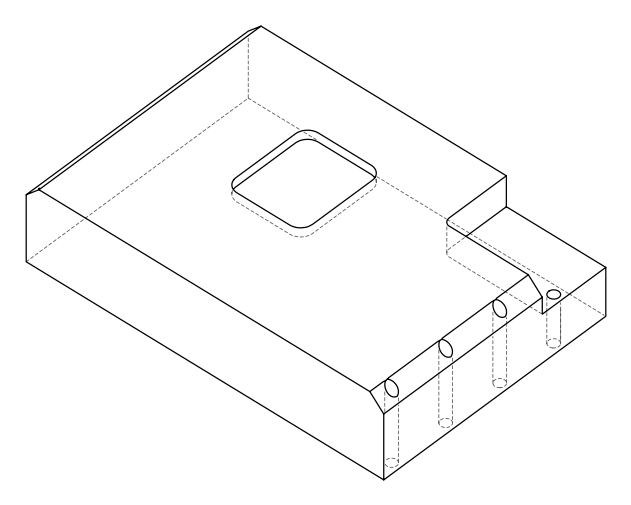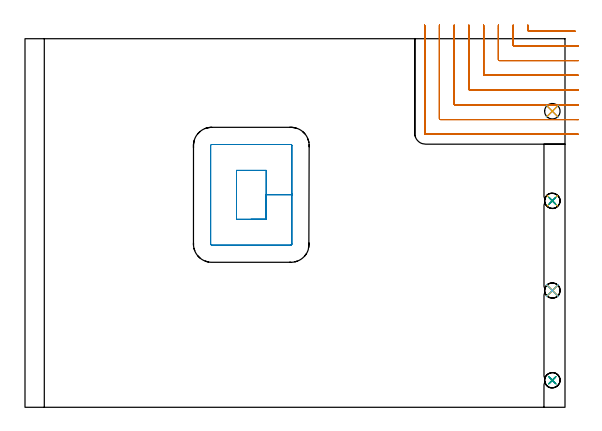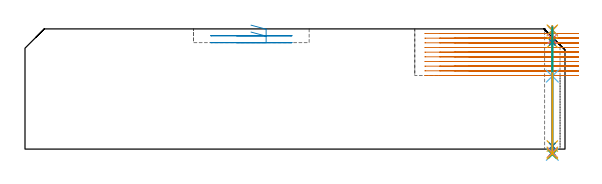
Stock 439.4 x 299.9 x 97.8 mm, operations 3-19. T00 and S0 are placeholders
(PLAN: 19 operations, 14 tool changes, 54.7 min)
(1 AREA_MILL | FG_CHAMFER_SURFACE | UGT0205_001 | 14.67 min | 36954 mm3)
(2 AREA_MILL_1 | FG_CHAMFER_SURFACE_1 | UGT0205_001 | 11.6 min | 32365 mm3)
(3 MILL_CORNER_NOTCH_RECTANGULAR | CORNER_NOTCH_RECTANGULAR | NXT0201_012 | Follow Part, ap 4, ae 75% | 22.92 min | 395659 mm3)
(4 MILL_RECTANGULAR_POCKET | POCKET_RECTANGULAR_STRAIGHT | UGT0201_006 | Follow Part, ap 7, ae 75% | 2.05 min | 113649 mm3)
(5 SPOT_DRILL | STEP1HOLE | NXT0321_9005460120000 | 0.03 min | 0 mm3)
(6 SPOT_DRILL_1 | STEP1HOLE_1 | NXT0321_9005460120000 | 0.03 min | 0 mm3)
(7 SPOT_DRILL_2 | STEP1HOLE_2 | NXT0321_9005460120000 | 0.03 min | 0 mm3)
(8 SPOT_DRILL_3 | STEP1HOLE_3 | NXT0321_9005460120000 | 0.04 min | 15 mm3)
(9 DRILL_BLIND_HOLE_INTO_CENTER | STEP1HOLE | NXT0301_022 | 0.04 min | 32 mm3)
(10 GUN_DRILL_THROUGH_HOLE | STEP1HOLE | UGT0307_001 | 0.46 min | 1725 mm3)
(11 SPADE_DRILL_TO_ENLARGE_THROUGH_HOLE | STEP1HOLE | UGT0306_003 | 0.42 min | 9404 mm3)
(12 DRILL_BLIND_HOLE_INTO_CENTER_1 | STEP1HOLE_1 | NXT0301_022 | 0.04 min | 18 mm3)
(13 GUN_DRILL_THROUGH_HOLE_1 | STEP1HOLE_1 | UGT0307_001 | 0.46 min | 1700 mm3)
(14 SPADE_DRILL_TO_ENLARGE_THROUGH_HOLE_1 | STEP1HOLE_1 | UGT0306_003 | 0.42 min | 9422 mm3)
(15 DRILL_BLIND_HOLE_INTO_CENTER_2 | STEP1HOLE_2 | NXT0301_022 | 0.04 min | 9 mm3)
(16 GUN_DRILL_THROUGH_HOLE_2 | STEP1HOLE_2 | UGT0307_001 | 0.46 min | 1731 mm3)
(17 SPADE_DRILL_TO_ENLARGE_THROUGH_HOLE_2 | STEP1HOLE_2 | UGT0306_003 | 0.42 min | 9411 mm3)
(18 DRILL_THROUGH_HOLE_INTO_CENTER | STEP1HOLE_3 | NXT0301_042 | 0.27 min | 2326 mm3)
(19 DRILL_TO_ENLARGE_THROUGH_HOLE | STEP1HOLE_3 | NXT0301_097 | 0.27 min | 5092 mm3)
(TOOL UGT0205_001 | Chamfer Mill 20 x 3 x 45 deg. | D20 FL50 Z2)
(TOOL NXT0201_012 | ENDMILL 16mm [2P460-1600-NA 1630] | D16 FL38 Z6)
(TOOL UGT0201_006 | End Mill 28 mm | D28 FL25 Z2)
(TOOL NXT0321_9005460120000 | NC Spot Drill, 142deg, 12mm, Carbide, Uncoated | D12 PA142 FL30 Z2)
(TOOL NXT0301_022 | Carbide Drill 5.1mm [860.1-0510-015A1-MM 2214] | D5.1 PA140 FL28 Z2)
(TOOL UGT0307_001 | Gun Drill 5 mm | D5 PA130 FL24 Z1)
(TOOL UGT0306_003 | Spade Drill 12.5mm | D12.5 PA132 FL10 Z2)
(TOOL NXT0301_042 | Carbide Drill 7.1mm [860.1-0710-057A1-MM 2214] | D7.1 PA140 FL85 Z2)
(TOOL NXT0301_097 | Carbide Drill 12.6mm [860.1-1260-063A1-MM 2214] | D12.6 PA140 FL77 Z2)
(OP 3 MILL_CORNER_NOTCH_RECTANGULAR)
G17 G21 G94 G90
T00 M6
G54
G17 G0 G90 X409.2 Y310.9 S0 M3
G43 Z107.862 H1
Z94.066
G94 G1 Y307.9 F250.
Y306.894 F500.
G3 X409.994 Y306.1 R0.8
G1 X444.456
X447.456 F250.
G0 Z107.862
X397.2 Y310.9
Z94.066
G1 Y307.9
Y294.894 F500.
G3 X397.994 Y294.1 R0.8
G1 X447.146
X447.4
X450.4 Y294.089 F250.
G0 Z107.862
X385.2 Y310.9
Z94.066
G1 Y307.9
Y282.894 F500.
G3 X385.994 Y282.1 R0.8
G1 X447.146
X447.4 Y282.099
X450.4 Y282.087 F250.
G0 Z107.862
X373.2 Y310.9
Z94.066
G1 Y307.9
Y270.895 F500.
G3 X373.995 Y270.1 R0.8
G1 X447.146
X447.4 Y270.099
X450.4 Y270.083 F250.
G0 Z107.862
X361.2 Y310.9
Z94.066
G1 Y307.9
Y258.895 F500.
G3 X361.995 Y258.1 R0.8
G1 X447.146
X447.4 Y258.099
X450.4 Y258.078 F250.
G0 Z107.862
X349.2 Y310.9
Z94.066
G1 Y307.9
Y246.895 F500.
G3 X349.995 Y246.1 R0.8
G1 X447.146
G2 X447.4 Y246.099 R24.
G1 X450.4 Y246.067 F250.
G0 Z107.862
X337.2 Y310.9
Z94.066
G1 Y307.9
Y234.896 F500.
G3 X337.996 Y234.1 R0.8
G1 X447.146
G2 X447.4 Y234.097 R12.
G1 X450.399 Y234.034 F250.
G0 Z107.862
X325.2 Y310.9
Z94.066
G1 Y307.9
Y222.896 F500.
G3 X325.996 Y222.1 R0.8
G1 X447.146
X450.146 F250.
G0 Z107.862
X409.2 Y310.9
Z90.27
G1 Y307.9
Y306.893 F500.
G3 X409.993 Y306.1 R0.8
G1 X444.456
X447.456 F250.
G0 Z107.862
X397.2 Y310.9
Z90.27
G1 Y307.9
Y294.894 F500.
G3 X397.994 Y294.1 R0.8
G1 X447.146
X447.4
X450.4 Y294.089 F250.
G0 Z107.862
X385.2 Y310.9
Z90.27
G1 Y307.9
Y282.894 F500.
G3 X385.994 Y282.1 R0.8
G1 X447.146
X447.4 Y282.099
X450.4 Y282.087 F250.
G0 Z107.862
X373.2 Y310.9
Z90.27
G1 Y307.9
Y270.895 F500.
G3 X373.995 Y270.1 R0.8
G1 X447.146
X447.4 Y270.099
X450.4 Y270.083 F250.
G0 Z107.862
X361.2 Y310.9
Z90.27
G1 Y307.9
Y258.895 F500.
G3 X361.995 Y258.1 R0.8
G1 X447.146
X447.4 Y258.099
X450.4 Y258.078 F250.
G0 Z107.862
X349.2 Y310.9
Z90.27
G1 Y307.9
Y246.895 F500.
G3 X349.995 Y246.1 R0.8
G1 X447.146
G2 X447.4 Y246.099 R24.
G1 X450.4 Y246.067 F250.
G0 Z107.862
X337.2 Y310.9
Z90.27
G1 Y307.9
Y234.896 F500.
G3 X337.996 Y234.1 R0.8
G1 X447.146
G2 X447.4 Y234.097 R12.
G1 X450.399 Y234.034 F250.
G0 Z107.862
X325.2 Y310.9
Z90.27
G1 Y307.9
Y222.896 F500.
G3 X325.996 Y222.1 R0.8
G1 X447.146
X450.146 F250.
G0 Z107.862
X409.2 Y310.9
Z86.474
G1 Y307.9
Y306.893 F500.
G3 X409.993 Y306.1 R0.8
G1 X444.456
X447.456 F250.
G0 Z107.862
X397.2 Y310.9
Z86.474
G1 Y307.9
Y294.894 F500.
G3 X397.994 Y294.1 R0.8
G1 X447.4
X450.4 F250.
G0 Z107.862
X385.2 Y310.9
Z86.474
G1 Y307.9
Y282.894 F500.
G3 X385.994 Y282.1 R0.8
G1 X447.4
X450.4 F250.
G0 Z107.862
X373.2 Y310.9
Z86.474
G1 Y307.9
Y270.895 F500.
G3 X373.995 Y270.1 R0.8
G1 X447.4
X450.4 F250.
G0 Z107.862
X361.2 Y310.9
Z86.474
G1 Y307.9
Y258.895 F500.
G3 X361.995 Y258.1 R0.8
G1 X447.4
X450.4 F250.
G0 Z107.862
X349.2 Y310.9
Z86.474
G1 Y307.9
Y246.895 F500.
G3 X349.995 Y246.1 R0.8
G1 X447.4
X450.4 F250.
G0 Z107.862
X337.2 Y310.9
Z86.474
G1 Y307.9
Y234.895 F500.
G3 X337.995 Y234.1 R0.8
G1 X447.4
X450.4 F250.
G0 Z107.862
X325.2 Y310.9
Z86.474
G1 Y307.9
Y222.896 F500.
G3 X325.996 Y222.1 R0.8
G1 X447.4
X450.4 F250.
G0 Z107.862
X409.2 Y310.9
Z82.677
G1 Y307.9
Y306.893 F500.
G3 X409.993 Y306.1 R0.8
G1 X444.456
X447.456 F250.
G0 Z107.862
X397.2 Y310.9
Z82.677
G1 Y307.9
Y294.894 F500.
G3 X397.994 Y294.1 R0.8
G1 X447.4
X450.4 F250.
G0 Z107.862
X385.2 Y310.9
Z82.677
G1 Y307.9
Y282.894 F500.
G3 X385.994 Y282.1 R0.8
G1 X447.4
X450.4 F250.
G0 Z107.862
X373.2 Y310.9
Z82.677
G1 Y307.9
Y270.895 F500.
G3 X373.995 Y270.1 R0.8
G1 X447.4
X450.4 F250.
G0 Z107.862
X361.2 Y310.9
Z82.677
G1 Y307.9
Y258.895 F500.
G3 X361.995 Y258.1 R0.8
G1 X447.4
X450.4 F250.
G0 Z107.862
X349.2 Y310.9
Z82.677
G1 Y307.9
Y246.895 F500.
G3 X349.995 Y246.1 R0.8
G1 X447.4
X450.4 F250.
G0 Z107.862
X337.2 Y310.9
Z82.677
G1 Y307.9
Y234.896 F500.
G3 X337.996 Y234.1 R0.8
G1 X447.4
X450.4 F250.
G0 Z107.862
X325.2 Y310.9
Z82.677
G1 Y307.9
Y222.896 F500.
G3 X325.996 Y222.1 R0.8
G1 X447.4
X450.4 F250.
G0 Z107.862
X409.2 Y310.9
Z78.881
G1 Y307.9
Y306.893 F500.
G3 X409.993 Y306.1 R0.8
G1 X444.456
X447.456 F250.
G0 Z107.862
X397.2 Y310.9
Z78.881
G1 Y307.9
Y294.894 F500.
G3 X397.994 Y294.1 R0.8
G1 X447.4
X450.4 F250.
G0 Z107.862
X385.2 Y310.9
Z78.881
G1 Y307.9
Y282.894 F500.
G3 X385.994 Y282.1 R0.8
G1 X447.4
X450.4 F250.
G0 Z107.862
X373.2 Y310.9
Z78.881
G1 Y307.9
Y270.895 F500.
G3 X373.995 Y270.1 R0.8
G1 X447.4
X450.4 F250.
G0 Z107.862
X361.2 Y310.9
Z78.881
G1 Y307.9
Y258.895 F500.
G3 X361.995 Y258.1 R0.8
G1 X447.4
X450.4 F250.
G0 Z107.862
X349.2 Y310.9
Z78.881
G1 Y307.9
Y246.895 F500.
G3 X349.995 Y246.1 R0.8
G1 X447.4
X450.4 F250.
G0 Z107.862
X337.2 Y310.9
Z78.881
G1 Y307.9
Y234.895 F500.
G3 X337.995 Y234.1 R0.8
G1 X447.4
X450.4 F250.
G0 Z107.862
X325.2 Y310.9
Z78.881
G1 Y307.9
Y222.896 F500.
G3 X325.996 Y222.1 R0.8
G1 X447.4
X450.4 F250.
G0 Z107.862
X409.2 Y310.9
Z75.085
G1 Y307.9
Y306.893 F500.
G3 X409.993 Y306.1 R0.8
G1 X444.456
X447.456 F250.
G0 Z107.862
X397.2 Y310.9
Z75.085
G1 Y307.9
Y294.894 F500.
G3 X397.994 Y294.1 R0.8
G1 X447.4
X450.4 F250.
G0 Z107.862
X385.2 Y310.9
Z75.085
G1 Y307.9
Y282.894 F500.
G3 X385.994 Y282.1 R0.8
G1 X447.4
X450.4 F250.
G0 Z107.862
X373.2 Y310.9
Z75.085
G1 Y307.9
Y270.895 F500.
G3 X373.995 Y270.1 R0.8
G1 X447.4
X450.4 F250.
G0 Z107.862
X361.2 Y310.9
Z75.085
G1 Y307.9
Y258.895 F500.
G3 X361.995 Y258.1 R0.8
G1 X447.4
X450.4 F250.
G0 Z107.862
X349.2 Y310.9
Z75.085
G1 Y307.9
Y246.895 F500.
G3 X349.995 Y246.1 R0.8
G1 X447.4
X450.4 F250.
G0 Z107.862
X337.2 Y310.9
Z75.085
G1 Y307.9
Y234.895 F500.
G3 X337.995 Y234.1 R0.8
G1 X447.4
X450.4 F250.
G0 Z107.862
X325.2 Y310.9
Z75.085
G1 Y307.9
Y222.896 F500.
G3 X325.996 Y222.1 R0.8
G1 X447.4
X450.4 F250.
G0 Z107.862
X409.2 Y310.9
Z71.289
G1 Y307.9
Y306.893 F500.
G3 X409.993 Y306.1 R0.8
G1 X444.456
X447.456 F250.
G0 Z107.862
X397.2 Y310.9
Z71.289
G1 Y307.9
Y294.894 F500.
G3 X397.994 Y294.1 R0.8
G1 X447.4
X450.4 F250.
G0 Z107.862
X385.2 Y310.9
Z71.289
G1 Y307.9
Y282.894 F500.
G3 X385.994 Y282.1 R0.8
G1 X447.4
X450.4 F250.
G0 Z107.862
X373.2 Y310.9
Z71.289
G1 Y307.9
Y270.895 F500.
G3 X373.995 Y270.1 R0.8
G1 X447.4
X450.4 F250.
G0 Z107.862
X361.2 Y310.9
Z71.289
G1 Y307.9
Y258.895 F500.
G3 X361.995 Y258.1 R0.8
G1 X447.4
X450.4 F250.
G0 Z107.862
X349.2 Y310.9
Z71.289
G1 Y307.9
Y246.895 F500.
G3 X349.995 Y246.1 R0.8
G1 X447.4
X450.4 F250.
G0 Z107.862
X337.2 Y310.9
Z71.289
G1 Y307.9
Y234.895 F500.
G3 X337.995 Y234.1 R0.8
G1 X447.4
X450.4 F250.
G0 Z107.862
X325.2 Y310.9
Z71.289
G1 Y307.9
Y222.896 F500.
G3 X325.996 Y222.1 R0.8
G1 X447.4
X450.4 F250.
G0 Z107.862
X409.2 Y310.9
Z67.492
G1 Y307.9
Y306.893 F500.
G3 X409.993 Y306.1 R0.8
G1 X444.456
X447.456 F250.
G0 Z107.862
X397.2 Y310.9
Z67.492
G1 Y307.9
Y294.894 F500.
G3 X397.994 Y294.1 R0.8
G1 X447.4
X450.4 F250.
G0 Z107.862
X385.2 Y310.9
Z67.492
G1 Y307.9
Y282.894 F500.
G3 X385.994 Y282.1 R0.8
G1 X447.4
X450.4 F250.
G0 Z107.862
X373.2 Y310.9
Z67.492
G1 Y307.9
Y270.895 F500.
G3 X373.995 Y270.1 R0.8
G1 X447.4
X450.4 F250.
G0 Z107.862
X361.2 Y310.9
Z67.492
G1 Y307.9
Y258.895 F500.
G3 X361.995 Y258.1 R0.8
G1 X447.4
X450.4 F250.
G0 Z107.862
X349.2 Y310.9
Z67.492
G1 Y307.9
Y246.895 F500.
G3 X349.995 Y246.1 R0.8
G1 X447.4
X450.4 F250.
G0 Z107.862
X337.2 Y310.9
Z67.492
G1 Y307.9
Y234.895 F500.
G3 X337.995 Y234.1 R0.8
G1 X447.4
X450.4 F250.
G0 Z107.862
X325.2 Y310.9
Z67.492
G1 Y307.9
Y222.896 F500.
G3 X325.996 Y222.1 R0.8
G1 X447.4
X450.4 F250.
G0 Z107.862
X409.2 Y310.9
Z63.696
G1 Y307.9
Y306.893 F500.
G3 X409.993 Y306.1 R0.8
G1 X444.456
X447.456 F250.
G0 Z107.862
X397.2 Y310.9
Z63.696
G1 Y307.9
Y294.894 F500.
G3 X397.994 Y294.1 R0.8
G1 X447.4
X450.4 F250.
G0 Z107.862
X385.2 Y310.9
Z63.696
G1 Y307.9
Y282.894 F500.
G3 X385.994 Y282.1 R0.8
G1 X447.4
X450.4 F250.
G0 Z107.862
X373.2 Y310.9
Z63.696
G1 Y307.9
Y270.895 F500.
G3 X373.995 Y270.1 R0.8
G1 X447.4
X450.4 F250.
G0 Z107.862
X361.2 Y310.9
Z63.696
G1 Y307.9
Y258.895 F500.
G3 X361.995 Y258.1 R0.8
G1 X447.4
X450.4 F250.
G0 Z107.862
X349.2 Y310.9
Z63.696
G1 Y307.9
Y246.895 F500.
G3 X349.995 Y246.1 R0.8
G1 X447.4
X450.4 F250.
G0 Z107.862
X337.2 Y310.9
Z63.696
G1 Y307.9
Y234.895 F500.
G3 X337.995 Y234.1 R0.8
G1 X447.4
X450.4 F250.
G0 Z107.862
X325.2 Y310.9
Z63.696
G1 Y307.9
Y222.896 F500.
G3 X325.996 Y222.1 R0.8
G1 X447.4
X450.4 F250.
G0 Z107.862
X409.2 Y310.9
Z59.9
G1 Y307.9
Y306.893 F500.
G3 X409.993 Y306.1 R0.8
G1 X444.456
X447.456 F250.
G0 Z107.862
X397.2 Y310.9
Z59.9
G1 Y307.9
Y294.894 F500.
G3 X397.994 Y294.1 R0.8
G1 X447.4
X450.4 F250.
G0 Z107.862
X385.2 Y310.9
Z59.9
G1 Y307.9
Y282.894 F500.
G3 X385.994 Y282.1 R0.8
G1 X447.4
X450.4 F250.
G0 Z107.862
X373.2 Y310.9
Z59.9
G1 Y307.9
Y270.895 F500.
G3 X373.995 Y270.1 R0.8
G1 X447.4
X450.4 F250.
G0 Z107.862
X361.2 Y310.9
Z59.9
G1 Y307.9
Y258.895 F500.
G3 X361.995 Y258.1 R0.8
G1 X447.4
X450.4 F250.
G0 Z107.862
X349.2 Y310.9
Z59.9
G1 Y307.9
Y246.895 F500.
G3 X349.995 Y246.1 R0.8
G1 X447.4
X450.4 F250.
G0 Z107.862
X337.2 Y310.9
Z59.9
G1 Y307.9
Y234.895 F500.
G3 X337.995 Y234.1 R0.8
G1 X447.4
X450.4 F250.
G0 Z107.862
X325.2 Y310.9
Z59.9
G1 Y307.9
Y222.896 F500.
G3 X325.996 Y222.1 R0.8
G1 X447.4
X450.4 F250.
G0 Z107.862
M5
M2
(OP 4 MILL_RECTANGULAR_POCKET)
G17 G21 G94 G90
T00 M6
G54
G17 G0 G90 X183.888 Y153. S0 M3
G43 Z107.862 H0
Z100.862
G94 G1 X196.2 Z97.563 F250.
Y172.9 Z92.231
Y192.8 F500.
X172.1
Y153.
X196.2
Y172.9
X217.2
Y213.
G3 X216.4 Y213.8 R0.8
G1 X151.9
G3 X151.1 Y213. R0.8
G1 Y132.8
G3 X151.9 Y132. R0.8
G1 X216.4
G3 X217.2 Y132.8 R0.8
G1 Y172.9
Y173.9
G0 X183.888 Y153. Z95.231
G1 X196.2 Z91.932 F250.
Y172.9 Z86.6
Y192.8 F500.
X172.1
Y153.
X196.2
Y172.9
X217.2
Y213.
G3 X216.4 Y213.8 R0.8
G1 X151.9
G3 X151.1 Y213. R0.8
G1 Y132.8
G3 X151.9 Y132. R0.8
G1 X216.4
G3 X217.2 Y132.8 R0.8
G1 Y172.9
Y173.9
G0 Z107.862
M5
M2
(OP 5 SPOT_DRILL)
G17 G21 G94 G90
T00 M6
G54
G17 G0 G90 X429.1 Y22. S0 M3
G43 Z107.8 H0
G94 G81 G98 Z96.758 F250. R100.3
G80
M5
M2
(OP 6 SPOT_DRILL_1)
G17 G21 G94 G90
T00 M6
G54
G17 G0 G90 X429.1 Y95. S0 M3
G43 Z107.8 H0
G94 G81 G98 Z96.758 F250. R100.3
G80
M5
M2
(OP 7 SPOT_DRILL_2)
G17 G21 G94 G90
T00 M6
G54
G17 G0 G90 X429.1 Y168. S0 M3
G43 Z107.8 H0
G94 G81 G98 Z96.758 F250. R100.3
G80
M5
M2
(OP 8 SPOT_DRILL_3)
G17 G21 G94 G90
T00 M6
G54
G17 G0 G90 X429.1 Y240.9 S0 M3
G43 Z107.8 H0
G94 G81 G98 Z59.358 F250. R62.9
G80
M5
M2
(OP 9 DRILL_BLIND_HOLE_INTO_CENTER)
G17 G21 G94 G90
T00 M6
G54
G17 G0 G90 X429.1 Y22. S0 M3
G43 Z107.8 H1
G94 G81 G98 Z89.65 F250. R99.3
G80
M5
M2
(OP 10 GUN_DRILL_THROUGH_HOLE)
G17 G21 G94 G90
T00 M6
G54
G17 G0 G90 X429.1 Y22. M8
G43 Z107.8 H0
Z97.175
S716 M3
G94 G1 Z86.894 F125. M26
G4 X.084
Z2.5 F250.
G4 X.084
Z-2.666 F125.
G4 X.084
M5
M9
G0 Z97.175
Z107.8
M2
(OP 11 SPADE_DRILL_TO_ENLARGE_THROUGH_HOLE)
G17 G21 G94 G90
T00 M6
G54
G17 G0 G90 X429.1 Y22. S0 M3
G43 Z107.8 H0
G94 G73 G98 Z-4.283 F250. Q11.287 R99.3
G80
M5
M2
(OP 12 DRILL_BLIND_HOLE_INTO_CENTER_1)
G17 G21 G94 G90
T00 M6
G54
G17 G0 G90 X429.1 Y95. S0 M3
G43 Z107.8 H1
G94 G81 G98 Z89.65 F250. R99.3
G80
M5
M2
(OP 13 GUN_DRILL_THROUGH_HOLE_1)
G17 G21 G94 G90
T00 M6
G54
G17 G0 G90 X429.1 Y95. M8
G43 Z107.8 H0
Z97.175
S716 M3
G94 G1 Z86.894 F125. M26
G4 X.084
Z2.5 F250.
G4 X.084
Z-2.666 F125.
G4 X.084
M5
M9
G0 Z97.175
Z107.8
M2
(OP 14 SPADE_DRILL_TO_ENLARGE_THROUGH_HOLE_1)
G17 G21 G94 G90
T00 M6
G54
G17 G0 G90 X429.1 Y95. S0 M3
G43 Z107.8 H0
G94 G73 G98 Z-4.283 F250. Q11.287 R99.3
G80
M5
M2
(OP 15 DRILL_BLIND_HOLE_INTO_CENTER_2)
G17 G21 G94 G90
T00 M6
G54
G17 G0 G90 X429.1 Y168. S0 M3
G43 Z107.8 H1
G94 G81 G98 Z89.65 F250. R99.3
G80
M5
M2
(OP 16 GUN_DRILL_THROUGH_HOLE_2)
G17 G21 G94 G90
T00 M6
G54
G17 G0 G90 X429.1 Y168. M8
G43 Z107.8 H0
Z97.175
S716 M3
G94 G1 Z86.894 F125. M26
G4 X.084
Z2.5 F250.
G4 X.084
Z-2.666 F125.
G4 X.084
M5
M9
G0 Z97.175
Z107.8
M2
(OP 17 SPADE_DRILL_TO_ENLARGE_THROUGH_HOLE_2)
G17 G21 G94 G90
T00 M6
G54
G17 G0 G90 X429.1 Y168. S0 M3
G43 Z107.8 H0
G94 G73 G98 Z-4.283 F250. Q11.287 R99.3
G80
M5
M2
(OP 18 DRILL_THROUGH_HOLE_INTO_CENTER)
G17 G21 G94 G90
T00 M6
G54
G17 G0 G90 X429.1 Y240.9 S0 M3
G43 Z107.8 H1
G94 G73 G98 Z-2.792 F250. Q6.966 R61.9
G80
M5
M2
(OP 19 DRILL_TO_ENLARGE_THROUGH_HOLE)
G17 G21 G94 G90
T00 M6
G54
G17 G0 G90 X429.1 Y240.9 S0 M3
G43 Z107.8 H1
G94 G73 G98 Z-3.793 F250. Q10.616 R61.9
G80
M5
M2
